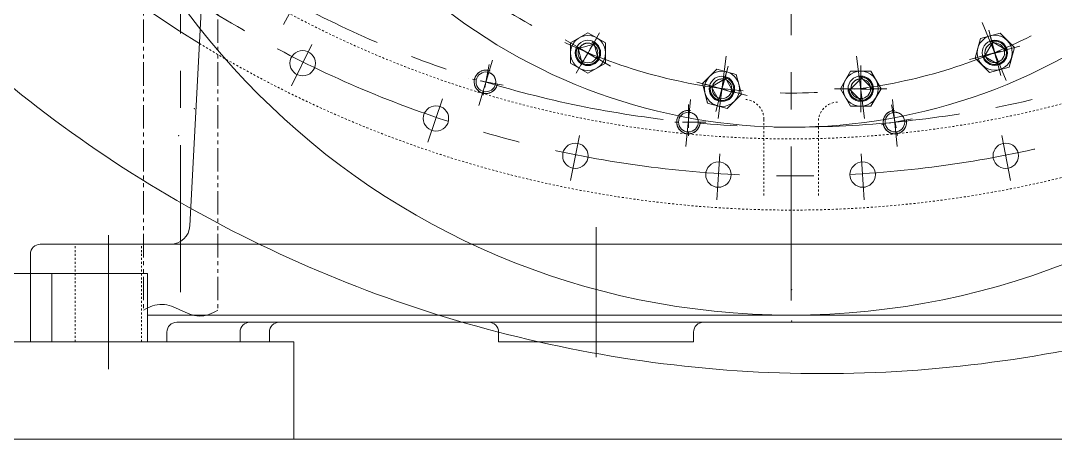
# Model space of a CAD drawing. Header units: inches. Extents: x 0 to 26418, y 0 to 20128.
# Drawn here: x 3608 to 4138, y 15025 to 15240 of the extents above; entities that cross this region are included whole.
import ezdxf

# ---------------------------------------------------------------- set-up
doc = ezdxf.new("R2010")
doc.units = ezdxf.units.IN
doc.header["$MEASUREMENT"] = 0
for name, pattern in [('ACAD_ISO02W100', [15, 12, -3]), ('CENTER', [50.8, 31.75, -6.35, 6.35, -6.35]), ('双点画线', [22, 12, -2, 2, -2, 2, -2]), ('点画线', [18, 12, -2, 2, -2]), ('虚线', [2, 1, -1])]:
    doc.linetypes.add(name, pattern=pattern)
for name, color, linetype, lineweight in [('CAXA1', 5, 'CENTER', 5), ('中心线层', 5, 'CENTER', 5), ('细实线层', 7, 'Continuous', 5), ('虚线层', 6, 'ACAD_ISO02W100', 5)]:
    doc.layers.add(name, color=color, linetype=linetype, lineweight=lineweight)

msp = doc.modelspace()

# ---------------------------------------------------------------- linework, layer by layer
at = {"color": 7, "lineweight": 5}
for p, q in [((3713.12, 15490.4), (3694.48, 15134.69)), ((3898.56, 15233.67), (3889.56, 15228.47)), ((3889.56, 15228.47), (3894.06, 15231.07)), ((3894.06, 15231.07), (3898.56, 15233.67)), ((3894.06, 15231.07), (3894.06, 15231.07)), ((3898.56, 15233.67), (3898.56, 15233.67)), ((3898.56, 15233.67), (3903.06, 15231.07)), ((3907.56, 15228.47), (3898.56, 15233.67)), ((3903.06, 15231.07), (3903.06, 15231.07)), ((3903.06, 15231.07), (3907.56, 15228.47)), ((4099.78, 15230.72), (4097.09, 15220.68)), ((4098.44, 15225.7), (4099.78, 15230.72)), ((4109.82, 15233.41), (4099.78, 15230.72)), ((4099.78, 15230.72), (4104.8, 15232.06)), ((4099.78, 15230.72), (4099.78, 15230.72)), ((4104.8, 15232.06), (4109.82, 15233.41)), ((4104.8, 15232.06), (4104.8, 15232.06)), ((4105.88, 15229.24), (4105.58, 15229.16)), ((4105.82, 15228.25), (4105.58, 15229.16)), ((4105.58, 15229.16), (4112.93, 15224.92)), ((4105.58, 15229.16), (4108.69, 15217.57)), ((4106.19, 15229.29), (4105.88, 15229.24)), ((4106.51, 15229.34), (4106.19, 15229.29)), ((4106.82, 15229.36), (4106.51, 15229.34)), ((4107.13, 15229.37), (4106.82, 15229.36)), ((4107.45, 15229.36), (4107.13, 15229.37)), ((4107.76, 15229.34), (4107.45, 15229.36)), ((4108.07, 15229.29), (4107.76, 15229.34)), ((4108.38, 15229.24), (4108.07, 15229.29)), ((4108.69, 15229.16), (4108.38, 15229.24)), ((4108.99, 15229.08), (4108.69, 15229.16)), ((4109.82, 15233.41), (4109.82, 15233.41)), ((4109.82, 15233.41), (4113.5, 15229.73)), ((4117.17, 15226.06), (4109.82, 15233.41)), ((4113.5, 15229.73), (4113.5, 15229.73)), ((4113.5, 15229.73), (4117.17, 15226.06)), ((3889.56, 15223.27), (3889.56, 15228.47)), ((3889.56, 15228.47), (3889.56, 15228.47)), ((3889.56, 15228.47), (3889.56, 15218.08)), ((3892.59, 15223.9), (3892.57, 15223.59)), ((3892.63, 15224.21), (3892.59, 15223.9)), ((3892.69, 15224.52), (3892.63, 15224.21)), ((3892.76, 15224.83), (3892.69, 15224.52)), ((3892.85, 15225.13), (3892.76, 15224.83)), ((3892.96, 15225.42), (3892.85, 15225.13)), ((3893.08, 15225.72), (3892.96, 15225.42)), ((3893.21, 15226), (3893.08, 15225.72)), ((3893.36, 15226.27), (3893.21, 15226)), ((3895.56, 15218.08), (3893.36, 15226.27)), ((3893.36, 15226.27), (3894.18, 15225.8)), ((3903.59, 15220.01), (3893.36, 15226.27)), ((3894.18, 15225.8), (3901.08, 15227.65)), ((3894.18, 15225.8), (3901.08, 15227.65)), ((3894.32, 15226.03), (3894.18, 15225.8)), ((3894.47, 15226.24), (3894.32, 15226.03)), ((3894.63, 15226.45), (3894.47, 15226.24)), ((3894.8, 15226.66), (3894.63, 15226.45)), ((3894.98, 15226.85), (3894.8, 15226.66)), ((3895.18, 15227.03), (3894.98, 15226.85)), ((3895.38, 15227.2), (3895.18, 15227.03)), ((3895.59, 15227.36), (3895.38, 15227.2)), ((3901.56, 15228.47), (3895.56, 15218.08)), ((3895.81, 15227.51), (3895.59, 15227.36)), ((3896.03, 15227.65), (3895.81, 15227.51)), ((3896.26, 15227.78), (3896.03, 15227.65)), ((3896.5, 15227.89), (3896.26, 15227.78)), ((3896.75, 15227.99), (3896.5, 15227.89)), ((3897, 15228.08), (3896.75, 15227.99)), ((3897.25, 15228.16), (3897, 15228.08)), ((3897.51, 15228.22), (3897.25, 15228.16)), ((3897.77, 15228.27), (3897.51, 15228.22)), ((3898.03, 15228.3), (3897.77, 15228.27)), ((3898.29, 15228.32), (3898.03, 15228.3)), ((3898.56, 15228.33), (3898.29, 15228.32)), ((3898.82, 15228.32), (3898.56, 15228.33)), ((3899.09, 15228.3), (3898.82, 15228.32)), ((3899.35, 15228.27), (3899.09, 15228.3)), ((3899.61, 15228.22), (3899.35, 15228.27)), ((3899.87, 15228.16), (3899.61, 15228.22)), ((3900.12, 15228.08), (3899.87, 15228.16)), ((3900.37, 15227.99), (3900.12, 15228.08)), ((3900.61, 15227.89), (3900.37, 15227.99)), ((3900.85, 15227.78), (3900.61, 15227.89)), ((3901.08, 15227.65), (3900.85, 15227.78)), ((3901.08, 15227.65), (3901.56, 15228.47)), ((3901.56, 15228.47), (3903.75, 15220.27)), ((3901.83, 15228.31), (3901.56, 15228.47)), ((3902.08, 15228.13), (3901.83, 15228.31)), ((3902.33, 15227.94), (3902.08, 15228.13)), ((3902.57, 15227.73), (3902.33, 15227.94)), ((3902.8, 15227.52), (3902.57, 15227.73)), ((3903.02, 15227.29), (3902.8, 15227.52)), ((3903.22, 15227.05), (3903.02, 15227.29)), ((3903.41, 15226.8), (3903.22, 15227.05)), ((3903.59, 15226.54), (3903.41, 15226.8)), ((3903.75, 15226.27), (3903.59, 15226.54)), ((3903.9, 15226), (3903.75, 15226.27)), ((3904.04, 15225.72), (3903.9, 15226)), ((3904.16, 15225.42), (3904.04, 15225.72)), ((3904.26, 15225.13), (3904.16, 15225.42)), ((3904.35, 15224.83), (3904.26, 15225.13)), ((3904.43, 15224.52), (3904.35, 15224.83)), ((3904.48, 15224.21), (3904.43, 15224.52)), ((3904.52, 15223.9), (3904.48, 15224.21)), ((3904.55, 15223.59), (3904.52, 15223.9)), ((3907.56, 15228.47), (3907.56, 15228.47)), ((3907.56, 15228.47), (3907.56, 15223.27)), ((3907.56, 15218.08), (3907.56, 15228.47)), ((4097.09, 15220.68), (4098.44, 15225.7)), ((4098.44, 15225.7), (4098.44, 15225.7)), ((4113, 15224.62), (4101.34, 15221.82)), ((4102.11, 15223.9), (4102.09, 15223.63)), ((4102.14, 15224.16), (4102.11, 15223.9)), ((4102.19, 15224.42), (4102.14, 15224.16)), ((4102.25, 15224.68), (4102.19, 15224.42)), ((4102.25, 15222.06), (4105.82, 15228.25)), ((4102.25, 15222.06), (4105.82, 15228.25)), ((4102.33, 15224.93), (4102.25, 15224.68)), ((4102.42, 15225.18), (4102.33, 15224.93)), ((4102.52, 15225.42), (4102.42, 15225.18)), ((4102.63, 15225.66), (4102.52, 15225.42)), ((4102.76, 15225.9), (4102.63, 15225.66)), ((4102.89, 15226.12), (4102.76, 15225.9)), ((4103.04, 15226.34), (4102.89, 15226.12)), ((4103.21, 15226.55), (4103.04, 15226.34)), ((4103.38, 15226.75), (4103.21, 15226.55)), ((4103.56, 15226.94), (4103.38, 15226.75)), ((4103.75, 15227.12), (4103.56, 15226.94)), ((4103.95, 15227.3), (4103.75, 15227.12)), ((4104.16, 15227.46), (4103.95, 15227.3)), ((4104.38, 15227.61), (4104.16, 15227.46)), ((4104.61, 15227.74), (4104.38, 15227.61)), ((4104.84, 15227.87), (4104.61, 15227.74)), ((4105.08, 15227.98), (4104.84, 15227.87)), ((4105.32, 15228.09), (4105.08, 15227.98)), ((4105.57, 15228.17), (4105.32, 15228.09)), ((4105.82, 15228.25), (4105.57, 15228.17)), ((4109.28, 15228.97), (4108.99, 15229.08)), ((4109.57, 15228.85), (4109.28, 15228.97)), ((4109.86, 15228.71), (4109.57, 15228.85)), ((4110.13, 15228.56), (4109.86, 15228.71)), ((4110.4, 15228.4), (4110.13, 15228.56)), ((4110.66, 15228.22), (4110.4, 15228.4)), ((4110.91, 15228.03), (4110.66, 15228.22)), ((4111.15, 15227.83), (4110.91, 15228.03)), ((4111.37, 15227.61), (4111.15, 15227.83)), ((4111.59, 15227.38), (4111.37, 15227.61)), ((4111.8, 15227.14), (4111.59, 15227.38)), ((4111.99, 15226.9), (4111.8, 15227.14)), ((4112.16, 15226.64), (4111.99, 15226.9)), ((4112.33, 15226.37), (4112.16, 15226.64)), ((4112.48, 15226.09), (4112.33, 15226.37)), ((4112.61, 15225.81), (4112.48, 15226.09)), ((4112.73, 15225.52), (4112.61, 15225.81)), ((4112.84, 15225.22), (4112.73, 15225.52)), ((4112.93, 15224.92), (4112.84, 15225.22)), ((4113.06, 15224.31), (4113, 15224.62)), ((4113.1, 15224), (4113.06, 15224.31)), ((4113.12, 15223.68), (4113.1, 15224)), ((4114.48, 15216.02), (4117.17, 15226.06)), ((4117.17, 15226.06), (4115.83, 15221.04)), ((4117.17, 15226.06), (4117.17, 15226.06)), ((3889.56, 15218.08), (3889.56, 15223.27)), ((3889.56, 15223.27), (3889.56, 15223.27)), ((3892.57, 15223.59), (3892.56, 15223.27)), ((3892.56, 15223.27), (3892.57, 15222.96)), ((3892.57, 15222.96), (3892.59, 15222.65)), ((3892.59, 15222.65), (3892.63, 15222.34)), ((3892.63, 15222.34), (3892.69, 15222.03)), ((3892.69, 15222.03), (3892.76, 15221.72)), ((3892.76, 15221.72), (3892.85, 15221.42)), ((3892.85, 15221.42), (3892.96, 15221.12)), ((3892.96, 15221.12), (3893.08, 15220.83)), ((3893.08, 15220.83), (3893.21, 15220.55)), ((3893.21, 15220.55), (3893.36, 15220.27)), ((3893.36, 15220.27), (3893.53, 15220.01)), ((3893.53, 15220.01), (3893.7, 15219.75)), ((3893.7, 15219.75), (3893.89, 15219.5)), ((3893.89, 15219.5), (3894.1, 15219.26)), ((3894.1, 15219.26), (3894.31, 15219.03)), ((3894.31, 15219.03), (3894.54, 15218.82)), ((3894.54, 15218.82), (3894.78, 15218.61)), ((3894.78, 15218.61), (3895.03, 15218.42)), ((3902.08, 15218.42), (3902.33, 15218.61)), ((3902.33, 15218.61), (3902.57, 15218.82)), ((3902.57, 15218.82), (3902.8, 15219.03)), ((3902.8, 15219.03), (3903.02, 15219.26)), ((3903.02, 15219.26), (3903.22, 15219.5)), ((3903.22, 15219.5), (3903.41, 15219.75)), ((3903.41, 15219.75), (3903.59, 15220.01)), ((3903.75, 15220.27), (3903.9, 15220.55)), ((3903.9, 15220.55), (3904.04, 15220.83)), ((3904.04, 15220.83), (3904.16, 15221.12)), ((3904.16, 15221.12), (3904.26, 15221.42)), ((3904.26, 15221.42), (3904.35, 15221.72)), ((3904.35, 15221.72), (3904.43, 15222.03)), ((3904.43, 15222.03), (3904.48, 15222.34)), ((3904.48, 15222.34), (3904.52, 15222.65)), ((3904.52, 15222.65), (3904.55, 15222.96)), ((3904.56, 15223.27), (3904.55, 15223.59)), ((3904.55, 15222.96), (3904.56, 15223.27)), ((3907.56, 15223.27), (3907.56, 15223.27)), ((3907.56, 15223.27), (3907.56, 15218.08)), ((4100.77, 15217), (4097.09, 15220.68)), ((4097.09, 15220.68), (4097.09, 15220.68)), ((4097.09, 15220.68), (4104.44, 15213.33)), ((4101.34, 15221.82), (4102.25, 15222.06)), ((4101.34, 15221.82), (4101.43, 15221.51)), ((4108.69, 15217.57), (4101.34, 15221.82)), ((4101.43, 15221.51), (4101.53, 15221.22)), ((4101.53, 15221.22), (4101.65, 15220.93)), ((4101.65, 15220.93), (4101.79, 15220.64)), ((4101.79, 15220.64), (4101.94, 15220.37)), ((4101.94, 15220.37), (4102.1, 15220.1)), ((4102.09, 15223.63), (4102.08, 15223.37)), ((4102.08, 15223.37), (4102.09, 15223.1)), ((4102.09, 15223.1), (4102.11, 15222.84)), ((4102.1, 15220.1), (4102.28, 15219.84)), ((4102.11, 15222.84), (4102.14, 15222.58)), ((4102.14, 15222.58), (4102.19, 15222.32)), ((4102.19, 15222.32), (4102.25, 15222.06)), ((4102.28, 15219.84), (4102.47, 15219.59)), ((4102.47, 15219.59), (4102.67, 15219.35)), ((4102.67, 15219.35), (4102.89, 15219.13)), ((4102.89, 15219.13), (4103.12, 15218.91)), ((4103.12, 15218.91), (4103.36, 15218.71)), ((4103.36, 15218.71), (4103.61, 15218.51)), ((4103.61, 15218.51), (4103.86, 15218.34)), ((4110.4, 15218.34), (4110.66, 15218.51)), ((4110.66, 15218.51), (4110.91, 15218.71)), ((4110.91, 15218.71), (4111.15, 15218.91)), ((4111.15, 15218.91), (4111.37, 15219.13)), ((4111.37, 15219.13), (4111.59, 15219.35)), ((4111.59, 15219.35), (4111.8, 15219.59)), ((4111.8, 15219.59), (4111.99, 15219.84)), ((4111.99, 15219.84), (4112.16, 15220.1)), ((4112.16, 15220.1), (4112.33, 15220.37)), ((4112.33, 15220.37), (4112.48, 15220.64)), ((4112.48, 15220.64), (4112.61, 15220.93)), ((4112.61, 15220.93), (4112.73, 15221.22)), ((4112.73, 15221.22), (4112.84, 15221.51)), ((4112.84, 15221.51), (4112.93, 15221.82)), ((4112.93, 15221.82), (4113, 15222.12)), ((4113, 15222.12), (4113.06, 15222.43)), ((4113.06, 15222.43), (4113.1, 15222.74)), ((4113.1, 15222.74), (4113.12, 15223.05)), ((4113.13, 15223.37), (4113.12, 15223.68)), ((4113.12, 15223.05), (4113.13, 15223.37)), ((4115.83, 15221.04), (4114.48, 15216.02)), ((4115.83, 15221.04), (4115.83, 15221.04)), ((3842.65, 15213.28), (3842.4, 15213.08)), ((3842.9, 15213.46), (3842.65, 15213.28)), ((3843.17, 15213.63), (3842.9, 15213.46)), ((3843.44, 15213.78), (3843.17, 15213.63)), ((3843.73, 15213.92), (3843.44, 15213.78)), ((3844.01, 15214.04), (3843.73, 15213.92)), ((3844.31, 15214.15), (3844.01, 15214.04)), ((3844.61, 15214.25), (3844.31, 15214.15)), ((3844.91, 15214.32), (3844.61, 15214.25)), ((3845.22, 15214.38), (3844.91, 15214.32)), ((3845.53, 15214.43), (3845.22, 15214.38)), ((3845.85, 15214.46), (3845.53, 15214.43)), ((3846.16, 15214.47), (3845.85, 15214.46)), ((3846.47, 15214.47), (3846.16, 15214.47)), ((3846.79, 15214.45), (3846.47, 15214.47)), ((3847.1, 15214.41), (3846.79, 15214.45)), ((3847.41, 15214.36), (3847.1, 15214.41)), ((3847.22, 15213.43), (3847.41, 15214.36)), ((3847.48, 15213.37), (3847.22, 15213.43)), ((3847.22, 15213.43), (3847.22, 15213.43)), ((3847.41, 15214.36), (3847.41, 15214.36)), ((3847.74, 15213.3), (3847.48, 15213.37)), ((3847.99, 15213.21), (3847.74, 15213.3)), ((3848.23, 15213.11), (3847.99, 15213.21)), ((3894.06, 15215.48), (3889.56, 15218.08)), ((3889.56, 15218.08), (3889.56, 15218.08)), ((3889.56, 15218.08), (3898.56, 15212.88)), ((3898.56, 15212.88), (3894.06, 15215.48)), ((3895.03, 15218.42), (3895.29, 15218.24)), ((3895.29, 15218.24), (3895.56, 15218.08)), ((3895.56, 15218.08), (3895.83, 15217.93)), ((3895.83, 15217.93), (3896.12, 15217.79)), ((3896.12, 15217.79), (3896.41, 15217.67)), ((3896.41, 15217.67), (3896.7, 15217.57)), ((3896.7, 15217.57), (3897, 15217.48)), ((3897, 15217.48), (3897.31, 15217.41)), ((3897.31, 15217.41), (3897.62, 15217.35)), ((3897.62, 15217.35), (3897.93, 15217.31)), ((3897.93, 15217.31), (3898.24, 15217.28)), ((3898.24, 15217.28), (3898.56, 15217.27)), ((3898.56, 15212.88), (3907.56, 15218.08)), ((3898.56, 15217.27), (3898.87, 15217.28)), ((3903.06, 15215.48), (3898.56, 15212.88)), ((3898.87, 15217.28), (3899.18, 15217.31)), ((3899.18, 15217.31), (3899.5, 15217.35)), ((3899.5, 15217.35), (3899.8, 15217.41)), ((3899.8, 15217.41), (3900.11, 15217.48)), ((3900.11, 15217.48), (3900.41, 15217.57)), ((3900.41, 15217.57), (3900.71, 15217.67)), ((3900.71, 15217.67), (3901, 15217.79)), ((3901, 15217.79), (3901.28, 15217.93)), ((3901.28, 15217.93), (3901.56, 15218.08)), ((3901.56, 15218.08), (3901.83, 15218.24)), ((3901.83, 15218.24), (3902.08, 15218.42)), ((3907.56, 15218.08), (3903.06, 15215.48)), ((3903.06, 15215.48), (3903.06, 15215.48)), ((3907.56, 15218.08), (3907.56, 15218.08)), ((3964.59, 15214.93), (3957.24, 15207.58)), ((3960.92, 15211.26), (3964.59, 15214.93)), ((3964.59, 15214.93), (3964.59, 15214.93)), ((3964.59, 15214.93), (3969.61, 15213.59)), ((3974.63, 15212.24), (3964.59, 15214.93)), ((3969.61, 15213.59), (3969.61, 15213.59)), ((3969.61, 15213.59), (3974.63, 15212.24)), ((4033.23, 15213.93), (4028.03, 15204.93)), ((4030.63, 15209.43), (4033.23, 15213.93)), ((4033.23, 15213.93), (4033.23, 15213.93)), ((4033.23, 15213.93), (4038.42, 15213.93)), ((4043.62, 15213.93), (4033.23, 15213.93)), ((4038.42, 15213.93), (4038.42, 15213.93)), ((4038.42, 15213.93), (4043.62, 15213.93)), ((4043.62, 15213.93), (4043.62, 15213.93)), ((4043.62, 15213.93), (4046.22, 15209.43)), ((4048.82, 15204.93), (4043.62, 15213.93)), ((4104.44, 15213.33), (4100.77, 15217)), ((4100.77, 15217), (4100.77, 15217)), ((4103.86, 15218.34), (4104.13, 15218.17)), ((4104.13, 15218.17), (4104.41, 15218.02)), ((4104.41, 15218.02), (4104.69, 15217.89)), ((4104.44, 15213.33), (4114.48, 15216.02)), ((4109.46, 15214.68), (4104.44, 15213.33)), ((4104.44, 15213.33), (4104.44, 15213.33)), ((4104.69, 15217.89), (4104.98, 15217.77)), ((4104.98, 15217.77), (4105.28, 15217.66)), ((4105.28, 15217.66), (4105.58, 15217.57)), ((4105.58, 15217.57), (4105.88, 15217.5)), ((4105.88, 15217.5), (4106.19, 15217.44)), ((4106.19, 15217.44), (4106.51, 15217.4)), ((4106.51, 15217.4), (4106.82, 15217.38)), ((4106.82, 15217.38), (4107.13, 15217.37)), ((4107.13, 15217.37), (4107.45, 15217.38)), ((4107.45, 15217.38), (4107.76, 15217.4)), ((4107.76, 15217.4), (4108.07, 15217.44)), ((4108.07, 15217.44), (4108.38, 15217.5)), ((4108.38, 15217.5), (4108.69, 15217.57)), ((4108.69, 15217.57), (4108.99, 15217.66)), ((4108.99, 15217.66), (4109.28, 15217.77)), ((4109.28, 15217.77), (4109.57, 15217.89)), ((4114.48, 15216.02), (4109.46, 15214.68)), ((4109.57, 15217.89), (4109.86, 15218.02)), ((4109.86, 15218.02), (4110.13, 15218.17)), ((4110.13, 15218.17), (4110.4, 15218.34)), ((4114.48, 15216.02), (4114.48, 15216.02)), ((3840.26, 15209.02), (3840.24, 15208.71)), ((3840.24, 15208.71), (3840.24, 15208.39)), ((3840.24, 15208.39), (3840.25, 15208.08)), ((3840.25, 15208.08), (3840.28, 15207.77)), ((3840.3, 15209.33), (3840.26, 15209.02)), ((3840.35, 15209.64), (3840.3, 15209.33)), ((3840.42, 15209.95), (3840.35, 15209.64)), ((3840.35, 15209.64), (3840.35, 15209.64)), ((3840.51, 15210.25), (3840.42, 15209.95)), ((3840.61, 15210.55), (3840.51, 15210.25)), ((3840.73, 15210.84), (3840.61, 15210.55)), ((3840.86, 15211.12), (3840.73, 15210.84)), ((3841, 15211.4), (3840.86, 15211.12)), ((3841.16, 15211.67), (3841, 15211.4)), ((3841.34, 15211.93), (3841.16, 15211.67)), ((3841.53, 15212.19), (3841.34, 15211.93)), ((3841.73, 15212.43), (3841.53, 15212.19)), ((3841.94, 15212.66), (3841.73, 15212.43)), ((3842.17, 15212.88), (3841.94, 15212.66)), ((3842.4, 15213.08), (3842.17, 15212.88)), ((3848.47, 15213), (3848.23, 15213.11)), ((3848.71, 15212.88), (3848.47, 15213)), ((3848.93, 15212.74), (3848.71, 15212.88)), ((3849.15, 15212.6), (3848.93, 15212.74)), ((3849.37, 15212.44), (3849.15, 15212.6)), ((3849.57, 15212.27), (3849.37, 15212.44)), ((3849.76, 15212.09), (3849.57, 15212.27)), ((3849.95, 15211.9), (3849.76, 15212.09)), ((3850.12, 15211.7), (3849.95, 15211.9)), ((3850.29, 15211.49), (3850.12, 15211.7)), ((3850.44, 15211.28), (3850.29, 15211.49)), ((3850.58, 15211.05), (3850.44, 15211.28)), ((3850.71, 15210.82), (3850.58, 15211.05)), ((3850.83, 15210.59), (3850.71, 15210.82)), ((3850.93, 15210.34), (3850.83, 15210.59)), ((3851.02, 15210.1), (3850.93, 15210.34)), ((3851.1, 15209.84), (3851.02, 15210.1)), ((3851.17, 15209.59), (3851.1, 15209.84)), ((3851.22, 15209.33), (3851.17, 15209.59)), ((3851.26, 15209.06), (3851.22, 15209.33)), ((3851.24, 15207.75), (3851.27, 15208.01)), ((3851.28, 15208.8), (3851.26, 15209.06)), ((3851.27, 15208.01), (3851.29, 15208.27)), ((3851.29, 15208.54), (3851.28, 15208.8)), ((3851.29, 15208.27), (3851.29, 15208.54)), ((3898.56, 15212.88), (3898.56, 15212.88)), ((3957.24, 15207.58), (3960.92, 15211.26)), ((3960.92, 15211.26), (3960.92, 15211.26)), ((3962.4, 15206.2), (3968.59, 15209.77)), ((3962.4, 15206.2), (3968.59, 15209.77)), ((3963.36, 15208.07), (3963.19, 15207.86)), ((3963.53, 15208.27), (3963.36, 15208.07)), ((3963.71, 15208.47), (3963.53, 15208.27)), ((3963.9, 15208.65), (3963.71, 15208.47)), ((3964.1, 15208.82), (3963.9, 15208.65)), ((3964.31, 15208.98), (3964.1, 15208.82)), ((3964.53, 15209.13), (3964.31, 15208.98)), ((3964.76, 15209.27), (3964.53, 15209.13)), ((3964.99, 15209.4), (3964.76, 15209.27)), ((3965.23, 15209.51), (3964.99, 15209.4)), ((3965.47, 15209.61), (3965.23, 15209.51)), ((3965.72, 15209.7), (3965.47, 15209.61)), ((3965.97, 15209.77), (3965.72, 15209.7)), ((3968.84, 15210.69), (3965.73, 15199.1)), ((3966.23, 15209.84), (3965.97, 15209.77)), ((3966.49, 15209.88), (3966.23, 15209.84)), ((3966.75, 15209.92), (3966.49, 15209.88)), ((3967.02, 15209.94), (3966.75, 15209.92)), ((3967.28, 15209.95), (3967.02, 15209.94)), ((3967.55, 15209.94), (3967.28, 15209.95)), ((3967.81, 15209.92), (3967.55, 15209.94)), ((3968.07, 15209.88), (3967.81, 15209.92)), ((3968.33, 15209.84), (3968.07, 15209.88)), ((3968.59, 15209.77), (3968.33, 15209.84)), ((3968.59, 15209.77), (3968.84, 15210.69)), ((3968.84, 15210.69), (3973.08, 15203.34)), ((3969.14, 15210.6), (3968.84, 15210.69)), ((3969.43, 15210.49), (3969.14, 15210.6)), ((3969.72, 15210.37), (3969.43, 15210.49)), ((3970.01, 15210.24), (3969.72, 15210.37)), ((3970.28, 15210.09), (3970.01, 15210.24)), ((3970.55, 15209.93), (3970.28, 15210.09)), ((3970.81, 15209.75), (3970.55, 15209.93)), ((3971.06, 15209.56), (3970.81, 15209.75)), ((3971.3, 15209.35), (3971.06, 15209.56)), ((3971.53, 15209.14), (3971.3, 15209.35)), ((3971.74, 15208.91), (3971.53, 15209.14)), ((3971.95, 15208.67), (3971.74, 15208.91)), ((3972.14, 15208.42), (3971.95, 15208.67)), ((3972.31, 15208.16), (3972.14, 15208.42)), ((3972.48, 15207.89), (3972.31, 15208.16)), ((3974.63, 15212.24), (3974.63, 15212.24)), ((3974.63, 15212.24), (3975.98, 15207.22)), ((3977.32, 15202.2), (3974.63, 15212.24)), ((4028.03, 15204.93), (4030.63, 15209.43)), ((4030.63, 15209.43), (4030.63, 15209.43)), ((4033.37, 15204.93), (4038.42, 15209.98)), ((4033.37, 15204.93), (4038.42, 15209.98)), ((4034.5, 15208.1), (4034.34, 15207.9)), ((4034.67, 15208.31), (4034.5, 15208.1)), ((4034.85, 15208.5), (4034.67, 15208.31)), ((4035.04, 15208.68), (4034.85, 15208.5)), ((4035.24, 15208.85), (4035.04, 15208.68)), ((4035.45, 15209.01), (4035.24, 15208.85)), ((4035.67, 15209.16), (4035.45, 15209.01)), ((4035.9, 15209.3), (4035.67, 15209.16)), ((4036.13, 15209.43), (4035.9, 15209.3)), ((4036.37, 15209.54), (4036.13, 15209.43)), ((4036.61, 15209.64), (4036.37, 15209.54)), ((4036.86, 15209.73), (4036.61, 15209.64)), ((4037.12, 15209.81), (4036.86, 15209.73)), ((4037.37, 15209.87), (4037.12, 15209.81)), ((4037.63, 15209.92), (4037.37, 15209.87)), ((4037.9, 15209.95), (4037.63, 15209.92)), ((4038.16, 15209.97), (4037.9, 15209.95)), ((4038.42, 15209.98), (4038.16, 15209.97)), ((4038.42, 15209.98), (4038.42, 15210.93)), ((4038.42, 15210.93), (4044.42, 15204.93)), ((4038.74, 15210.92), (4038.42, 15210.93)), ((4038.42, 15210.93), (4038.42, 15198.93)), ((4039.05, 15210.89), (4038.74, 15210.92)), ((4039.36, 15210.85), (4039.05, 15210.89)), ((4039.67, 15210.79), (4039.36, 15210.85)), ((4039.98, 15210.72), (4039.67, 15210.79)), ((4040.28, 15210.63), (4039.98, 15210.72)), ((4040.57, 15210.53), (4040.28, 15210.63)), ((4040.86, 15210.41), (4040.57, 15210.53)), ((4041.15, 15210.27), (4040.86, 15210.41)), ((4041.42, 15210.12), (4041.15, 15210.27)), ((4041.69, 15209.96), (4041.42, 15210.12)), ((4041.95, 15209.78), (4041.69, 15209.96)), ((4042.2, 15209.59), (4041.95, 15209.78)), ((4042.44, 15209.38), (4042.2, 15209.59)), ((4042.67, 15209.17), (4042.44, 15209.38)), ((4042.88, 15208.94), (4042.67, 15209.17)), ((4043.09, 15208.7), (4042.88, 15208.94)), ((4043.28, 15208.45), (4043.09, 15208.7)), ((4043.46, 15208.19), (4043.28, 15208.45)), ((4043.62, 15207.93), (4043.46, 15208.19)), ((4043.77, 15207.65), (4043.62, 15207.93)), ((4046.22, 15209.43), (4046.22, 15209.43)), ((4046.22, 15209.43), (4048.82, 15204.93)), ((3840.28, 15207.77), (3840.32, 15207.45)), ((3840.32, 15207.45), (3840.39, 15207.15)), ((3840.39, 15207.15), (3840.46, 15206.84)), ((3840.46, 15206.84), (3840.56, 15206.54)), ((3840.56, 15206.54), (3840.67, 15206.25)), ((3840.67, 15206.25), (3840.79, 15205.96)), ((3840.79, 15205.96), (3840.93, 15205.68)), ((3840.93, 15205.68), (3841.08, 15205.4)), ((3841.08, 15205.4), (3841.25, 15205.14)), ((3841.25, 15205.14), (3841.43, 15204.88)), ((3841.43, 15204.88), (3841.62, 15204.63)), ((3841.62, 15204.63), (3841.83, 15204.4)), ((3841.83, 15204.4), (3842.05, 15204.17)), ((3842.05, 15204.17), (3842.28, 15203.96)), ((3842.28, 15203.96), (3842.52, 15203.76)), ((3842.52, 15203.76), (3842.78, 15203.57)), ((3842.78, 15203.57), (3843.04, 15203.4)), ((3843.04, 15203.4), (3843.31, 15203.24)), ((3843.31, 15203.24), (3843.58, 15203.09)), ((3843.58, 15203.09), (3843.87, 15202.96)), ((3843.87, 15202.96), (3844.16, 15202.84)), ((3844.16, 15202.84), (3844.46, 15202.74)), ((3844.46, 15202.74), (3844.76, 15202.66)), ((3844.76, 15202.66), (3845.07, 15202.59)), ((3847.25, 15202.56), (3847.56, 15202.62)), ((3847.56, 15202.62), (3847.87, 15202.7)), ((3847.87, 15202.7), (3848.17, 15202.79)), ((3848.17, 15202.79), (3848.46, 15202.9)), ((3848.46, 15202.9), (3848.75, 15203.02)), ((3848.75, 15203.02), (3849.03, 15203.16)), ((3849.03, 15203.16), (3849.31, 15203.31)), ((3849.31, 15203.31), (3849.57, 15203.48)), ((3849.57, 15203.48), (3849.83, 15203.66)), ((3849.83, 15203.66), (3850.07, 15203.86)), ((3850.07, 15203.86), (3850.31, 15204.07)), ((3850.31, 15204.07), (3850.54, 15204.28)), ((3850.54, 15204.28), (3850.75, 15204.51)), ((3850.75, 15204.51), (3850.95, 15204.76)), ((3850.95, 15204.76), (3851.14, 15205.01)), ((3851.14, 15205.01), (3851.31, 15205.27)), ((3851.19, 15207.49), (3851.24, 15207.75)), ((3852.12, 15207.3), (3851.19, 15207.49)), ((3851.19, 15207.49), (3851.19, 15207.49)), ((3851.31, 15205.27), (3851.47, 15205.54)), ((3851.47, 15205.54), (3851.62, 15205.82)), ((3851.62, 15205.82), (3851.75, 15206.1)), ((3851.75, 15206.1), (3851.87, 15206.39)), ((3851.87, 15206.39), (3851.97, 15206.69)), ((3851.97, 15206.69), (3852.05, 15206.99)), ((3852.05, 15206.99), (3852.12, 15207.3)), ((3852.12, 15207.3), (3852.12, 15207.3)), ((3958.59, 15202.56), (3957.24, 15207.58)), ((3957.24, 15207.58), (3957.24, 15207.58)), ((3957.24, 15207.58), (3959.93, 15197.54)), ((3961.29, 15205.21), (3961.28, 15204.89)), ((3961.28, 15204.89), (3961.29, 15204.58)), ((3961.32, 15205.52), (3961.29, 15205.21)), ((3961.29, 15204.58), (3961.32, 15204.27)), ((3961.36, 15205.83), (3961.32, 15205.52)), ((3961.32, 15204.27), (3961.36, 15203.95)), ((3961.41, 15206.14), (3961.36, 15205.83)), ((3961.36, 15203.95), (3961.41, 15203.65)), ((3961.49, 15206.45), (3961.41, 15206.14)), ((3961.41, 15203.65), (3961.49, 15203.34)), ((3965.73, 15199.1), (3961.49, 15206.45)), ((3961.49, 15206.45), (3962.4, 15206.2)), ((3972.99, 15203.04), (3961.49, 15206.45)), ((3961.49, 15203.34), (3961.58, 15203.04)), ((3961.58, 15203.04), (3961.68, 15202.74)), ((3961.68, 15202.74), (3961.8, 15202.45)), ((3962.48, 15206.45), (3962.4, 15206.2)), ((3962.57, 15206.7), (3962.48, 15206.45)), ((3962.67, 15206.95), (3962.57, 15206.7)), ((3962.78, 15207.19), (3962.67, 15206.95)), ((3962.91, 15207.42), (3962.78, 15207.19)), ((3963.04, 15207.64), (3962.91, 15207.42)), ((3963.19, 15207.86), (3963.04, 15207.64)), ((3972.63, 15207.62), (3972.48, 15207.89)), ((3972.76, 15207.33), (3972.63, 15207.62)), ((3972.88, 15207.04), (3972.76, 15207.33)), ((3972.76, 15202.45), (3972.88, 15202.74)), ((3972.99, 15206.75), (3972.88, 15207.04)), ((3972.88, 15202.74), (3972.99, 15203.04)), ((3973.08, 15206.45), (3972.99, 15206.75)), ((3973.15, 15206.14), (3973.08, 15206.45)), ((3973.08, 15203.34), (3973.15, 15203.65)), ((3973.21, 15205.83), (3973.15, 15206.14)), ((3973.15, 15203.65), (3973.21, 15203.95)), ((3973.25, 15205.52), (3973.21, 15205.83)), ((3973.21, 15203.95), (3973.25, 15204.27)), ((3973.27, 15205.21), (3973.25, 15205.52)), ((3973.25, 15204.27), (3973.27, 15204.58)), ((3973.28, 15204.89), (3973.27, 15205.21)), ((3973.27, 15204.58), (3973.28, 15204.89)), ((3975.98, 15207.22), (3975.98, 15207.22)), ((3975.98, 15207.22), (3977.32, 15202.2)), ((4030.63, 15200.43), (4028.03, 15204.93)), ((4028.03, 15204.93), (4028.03, 15204.93)), ((4028.03, 15204.93), (4033.23, 15195.93)), ((4032.42, 15204.93), (4032.43, 15204.61)), ((4038.42, 15198.93), (4032.42, 15204.93)), ((4032.42, 15204.93), (4033.37, 15204.93)), ((4044.42, 15204.61), (4032.42, 15204.93)), ((4032.43, 15204.61), (4032.46, 15204.3)), ((4032.46, 15204.3), (4032.5, 15203.99)), ((4032.5, 15203.99), (4032.55, 15203.68)), ((4032.55, 15203.68), (4032.63, 15203.37)), ((4032.63, 15203.37), (4032.72, 15203.07)), ((4032.72, 15203.07), (4032.82, 15202.77)), ((4032.82, 15202.77), (4032.94, 15202.48)), ((4033.38, 15205.19), (4033.37, 15204.93)), ((4033.4, 15205.45), (4033.38, 15205.19)), ((4033.43, 15205.72), (4033.4, 15205.45)), ((4033.48, 15205.98), (4033.43, 15205.72)), ((4033.54, 15206.23), (4033.48, 15205.98)), ((4033.62, 15206.49), (4033.54, 15206.23)), ((4033.71, 15206.74), (4033.62, 15206.49)), ((4033.81, 15206.98), (4033.71, 15206.74)), ((4033.92, 15207.22), (4033.81, 15206.98)), ((4034.05, 15207.45), (4033.92, 15207.22)), ((4034.19, 15207.68), (4034.05, 15207.45)), ((4034.34, 15207.9), (4034.19, 15207.68)), ((4043.62, 15195.93), (4048.82, 15204.93)), ((4043.9, 15207.37), (4043.77, 15207.65)), ((4044.03, 15207.08), (4043.9, 15207.37)), ((4043.9, 15202.48), (4044.03, 15202.77)), ((4044.13, 15206.78), (4044.03, 15207.08)), ((4044.03, 15202.77), (4044.13, 15203.07)), ((4044.22, 15206.48), (4044.13, 15206.78)), ((4044.13, 15203.07), (4044.22, 15203.37)), ((4044.29, 15206.17), (4044.22, 15206.48)), ((4044.22, 15203.37), (4044.29, 15203.68)), ((4044.35, 15205.86), (4044.29, 15206.17)), ((4044.29, 15203.68), (4044.35, 15203.99)), ((4044.39, 15205.55), (4044.35, 15205.86)), ((4044.35, 15203.99), (4044.39, 15204.3)), ((4044.42, 15205.24), (4044.39, 15205.55)), ((4044.39, 15204.3), (4044.42, 15204.61)), ((4044.42, 15204.93), (4044.42, 15205.24)), ((4048.82, 15204.93), (4046.22, 15200.43)), ((4048.82, 15204.93), (4048.82, 15204.93)), ((3845.07, 15202.59), (3845.38, 15202.53)), ((3845.38, 15202.53), (3845.69, 15202.5)), ((3845.69, 15202.5), (3846, 15202.48)), ((3846, 15202.48), (3846.32, 15202.47)), ((3846.32, 15202.47), (3846.63, 15202.48)), ((3846.63, 15202.48), (3846.94, 15202.51)), ((3846.94, 15202.51), (3847.25, 15202.56)), ((3959.93, 15197.54), (3958.59, 15202.56)), ((3958.59, 15202.56), (3958.59, 15202.56)), ((3964.95, 15196.2), (3959.93, 15197.54)), ((3959.93, 15197.54), (3959.93, 15197.54)), ((3959.93, 15197.54), (3969.97, 15194.85)), ((3961.8, 15202.45), (3961.94, 15202.17)), ((3961.94, 15202.17), (3962.09, 15201.89)), ((3962.09, 15201.89), (3962.25, 15201.63)), ((3962.25, 15201.63), (3962.43, 15201.37)), ((3962.43, 15201.37), (3962.62, 15201.12)), ((3962.62, 15201.12), (3962.82, 15200.88)), ((3962.82, 15200.88), (3963.04, 15200.65)), ((3963.04, 15200.65), (3963.27, 15200.43)), ((3963.27, 15200.43), (3963.51, 15200.23)), ((3963.51, 15200.23), (3963.76, 15200.04)), ((3963.76, 15200.04), (3964.01, 15199.86)), ((3964.01, 15199.86), (3964.28, 15199.7)), ((3964.28, 15199.7), (3964.56, 15199.55)), ((3964.56, 15199.55), (3964.84, 15199.41)), ((3964.84, 15199.41), (3965.13, 15199.29)), ((3965.13, 15199.29), (3965.43, 15199.19)), ((3965.43, 15199.19), (3965.73, 15199.1)), ((3965.73, 15199.1), (3966.04, 15199.02)), ((3966.04, 15199.02), (3966.34, 15198.97)), ((3966.34, 15198.97), (3966.66, 15198.93)), ((3966.66, 15198.93), (3966.97, 15198.9)), ((3966.97, 15198.9), (3967.28, 15198.89)), ((3967.28, 15198.89), (3967.6, 15198.9)), ((3967.6, 15198.9), (3967.91, 15198.93)), ((3967.91, 15198.93), (3968.22, 15198.97)), ((3968.22, 15198.97), (3968.53, 15199.02)), ((3968.53, 15199.02), (3968.84, 15199.1)), ((3968.84, 15199.1), (3969.14, 15199.19)), ((3969.14, 15199.19), (3969.43, 15199.29)), ((3969.43, 15199.29), (3969.72, 15199.41)), ((3969.72, 15199.41), (3970.01, 15199.55)), ((3969.97, 15194.85), (3977.32, 15202.2)), ((3973.65, 15198.53), (3969.97, 15194.85)), ((3970.01, 15199.55), (3970.28, 15199.7)), ((3970.28, 15199.7), (3970.55, 15199.86)), ((3970.55, 15199.86), (3970.81, 15200.04)), ((3970.81, 15200.04), (3971.06, 15200.23)), ((3971.06, 15200.23), (3971.3, 15200.43)), ((3971.3, 15200.43), (3971.53, 15200.65)), ((3971.53, 15200.65), (3971.74, 15200.88)), ((3971.74, 15200.88), (3971.95, 15201.12)), ((3971.95, 15201.12), (3972.14, 15201.37)), ((3972.14, 15201.37), (3972.31, 15201.63)), ((3972.31, 15201.63), (3972.48, 15201.89)), ((3972.48, 15201.89), (3972.63, 15202.17)), ((3972.63, 15202.17), (3972.76, 15202.45)), ((3977.32, 15202.2), (3973.65, 15198.53)), ((3973.65, 15198.53), (3973.65, 15198.53)), ((3977.32, 15202.2), (3977.32, 15202.2)), ((4033.23, 15195.93), (4030.63, 15200.43)), ((4030.63, 15200.43), (4030.63, 15200.43)), ((4032.94, 15202.48), (4033.08, 15202.2)), ((4033.08, 15202.2), (4033.23, 15201.93)), ((4033.23, 15201.93), (4033.39, 15201.66)), ((4033.39, 15201.66), (4033.57, 15201.4)), ((4033.57, 15201.4), (4033.76, 15201.15)), ((4033.76, 15201.15), (4033.96, 15200.91)), ((4033.96, 15200.91), (4034.18, 15200.68)), ((4034.18, 15200.68), (4034.41, 15200.47)), ((4034.41, 15200.47), (4034.65, 15200.26)), ((4034.65, 15200.26), (4034.9, 15200.07)), ((4034.9, 15200.07), (4035.16, 15199.89)), ((4035.16, 15199.89), (4035.42, 15199.73)), ((4035.42, 15199.73), (4035.7, 15199.58)), ((4035.7, 15199.58), (4035.98, 15199.44)), ((4035.98, 15199.44), (4036.27, 15199.32)), ((4036.27, 15199.32), (4036.57, 15199.22)), ((4036.57, 15199.22), (4036.87, 15199.13)), ((4036.87, 15199.13), (4037.18, 15199.06)), ((4037.18, 15199.06), (4037.48, 15199)), ((4037.48, 15199), (4037.8, 15198.96)), ((4037.8, 15198.96), (4038.11, 15198.93)), ((4038.11, 15198.93), (4038.42, 15198.93)), ((4038.42, 15198.93), (4038.74, 15198.93)), ((4038.74, 15198.93), (4039.05, 15198.96)), ((4039.05, 15198.96), (4039.36, 15199)), ((4039.36, 15199), (4039.67, 15199.06)), ((4039.67, 15199.06), (4039.98, 15199.13)), ((4039.98, 15199.13), (4040.28, 15199.22)), ((4040.28, 15199.22), (4040.57, 15199.32)), ((4040.57, 15199.32), (4040.86, 15199.44)), ((4040.86, 15199.44), (4041.15, 15199.58)), ((4041.15, 15199.58), (4041.42, 15199.73)), ((4041.42, 15199.73), (4041.69, 15199.89)), ((4041.69, 15199.89), (4041.95, 15200.07)), ((4041.95, 15200.07), (4042.2, 15200.26)), ((4042.2, 15200.26), (4042.44, 15200.47)), ((4042.44, 15200.47), (4042.67, 15200.68)), ((4042.67, 15200.68), (4042.88, 15200.91)), ((4042.88, 15200.91), (4043.09, 15201.15)), ((4043.09, 15201.15), (4043.28, 15201.4)), ((4043.28, 15201.4), (4043.46, 15201.66)), ((4043.46, 15201.66), (4043.62, 15201.93)), ((4043.62, 15201.93), (4043.77, 15202.2)), ((4046.22, 15200.43), (4043.62, 15195.93)), ((4043.77, 15202.2), (4043.9, 15202.48)), ((4046.22, 15200.43), (4046.22, 15200.43)), ((3945.82, 15192.06), (3945.6, 15191.83)), ((3946.05, 15192.28), (3945.82, 15192.06)), ((3946.29, 15192.48), (3946.05, 15192.28)), ((3946.54, 15192.67), (3946.29, 15192.48)), ((3946.79, 15192.85), (3946.54, 15192.67)), ((3947.06, 15193.02), (3946.79, 15192.85)), ((3947.34, 15193.17), (3947.06, 15193.02)), ((3947.62, 15193.3), (3947.34, 15193.17)), ((3947.91, 15193.42), (3947.62, 15193.3)), ((3948.21, 15193.53), (3947.91, 15193.42)), ((3948.51, 15193.61), (3948.21, 15193.53)), ((3948.82, 15193.69), (3948.51, 15193.61)), ((3949.12, 15193.75), (3948.82, 15193.69)), ((3949.44, 15193.79), (3949.12, 15193.75)), ((3949.75, 15193.81), (3949.44, 15193.79)), ((3950.06, 15193.82), (3949.75, 15193.81)), ((3950.06, 15192.87), (3950.06, 15193.82)), ((3950.06, 15193.82), (3950.06, 15193.82)), ((3950.33, 15192.86), (3950.06, 15192.87)), ((3950.06, 15192.87), (3950.06, 15192.87)), ((3950.59, 15192.84), (3950.33, 15192.86)), ((3950.85, 15192.81), (3950.59, 15192.84)), ((3951.11, 15192.76), (3950.85, 15192.81)), ((3951.37, 15192.7), (3951.11, 15192.76)), ((3951.62, 15192.62), (3951.37, 15192.7)), ((3951.87, 15192.54), (3951.62, 15192.62)), ((3952.12, 15192.43), (3951.87, 15192.54)), ((3952.36, 15192.32), (3952.12, 15192.43)), ((3952.59, 15192.19), (3952.36, 15192.32)), ((3952.81, 15192.06), (3952.59, 15192.19)), ((3953.03, 15191.91), (3952.81, 15192.06)), ((3969.97, 15194.85), (3964.95, 15196.2)), ((3969.97, 15194.85), (3969.97, 15194.85)), ((4038.42, 15195.93), (4033.23, 15195.93)), ((4033.23, 15195.93), (4033.23, 15195.93)), ((4033.23, 15195.93), (4043.62, 15195.93)), ((4043.62, 15195.93), (4038.42, 15195.93)), ((4043.62, 15195.93), (4043.62, 15195.93)), ((4051.73, 15192.12), (4051.52, 15191.89)), ((4051.96, 15192.33), (4051.73, 15192.12)), ((4052.21, 15192.53), (4051.96, 15192.33)), ((4052.46, 15192.72), (4052.21, 15192.53)), ((4052.72, 15192.89), (4052.46, 15192.72)), ((4052.99, 15193.05), (4052.72, 15192.89)), ((4053.27, 15193.2), (4052.99, 15193.05)), ((4053.55, 15193.33), (4053.27, 15193.2)), ((4053.84, 15193.45), (4053.55, 15193.33)), ((4054.14, 15193.55), (4053.84, 15193.45)), ((4054.44, 15193.63), (4054.14, 15193.55)), ((4054.75, 15193.7), (4054.44, 15193.63)), ((4054.94, 15192.77), (4054.75, 15193.7)), ((4054.75, 15193.7), (4054.75, 15193.7)), ((4055.2, 15192.82), (4054.94, 15192.77)), ((4054.94, 15192.77), (4054.94, 15192.77)), ((4055.46, 15192.85), (4055.2, 15192.82)), ((4055.72, 15192.87), (4055.46, 15192.85)), ((4055.99, 15192.87), (4055.72, 15192.87)), ((4056.25, 15192.86), (4055.99, 15192.87)), ((4056.51, 15192.84), (4056.25, 15192.86)), ((4056.78, 15192.8), (4056.51, 15192.84)), ((4057.04, 15192.75), (4056.78, 15192.8)), ((4057.29, 15192.68), (4057.04, 15192.75)), ((4057.55, 15192.6), (4057.29, 15192.68)), ((4057.79, 15192.51), (4057.55, 15192.6)), ((4058.04, 15192.41), (4057.79, 15192.51)), ((4058.27, 15192.29), (4058.04, 15192.41)), ((4058.5, 15192.16), (4058.27, 15192.29)), ((4058.73, 15192.02), (4058.5, 15192.16)), ((4058.94, 15191.87), (4058.73, 15192.02)), ((3944.07, 15188.13), (3944.06, 15187.82)), ((3944.06, 15187.82), (3944.06, 15187.82)), ((3944.06, 15187.82), (3944.07, 15187.51)), ((3944.1, 15188.45), (3944.07, 15188.13)), ((3944.07, 15187.51), (3944.1, 15187.19)), ((3944.14, 15188.76), (3944.1, 15188.45)), ((3944.1, 15187.19), (3944.14, 15186.88)), ((3944.19, 15189.07), (3944.14, 15188.76)), ((3944.14, 15186.88), (3944.19, 15186.57)), ((3944.27, 15189.37), (3944.19, 15189.07)), ((3944.36, 15189.67), (3944.27, 15189.37)), ((3944.46, 15189.97), (3944.36, 15189.67)), ((3944.58, 15190.26), (3944.46, 15189.97)), ((3944.72, 15190.54), (3944.58, 15190.26)), ((3944.87, 15190.82), (3944.72, 15190.54)), ((3945.03, 15191.09), (3944.87, 15190.82)), ((3945.21, 15191.35), (3945.03, 15191.09)), ((3945.4, 15191.59), (3945.21, 15191.35)), ((3945.6, 15191.83), (3945.4, 15191.59)), ((3953.24, 15191.75), (3953.03, 15191.91)), ((3953.44, 15191.57), (3953.24, 15191.75)), ((3953.64, 15191.39), (3953.44, 15191.57)), ((3953.82, 15191.2), (3953.64, 15191.39)), ((3953.99, 15191), (3953.82, 15191.2)), ((3954.15, 15190.79), (3953.99, 15191)), ((3954.3, 15190.57), (3954.15, 15190.79)), ((3954.44, 15190.35), (3954.3, 15190.57)), ((3954.56, 15190.11), (3954.44, 15190.35)), ((3954.68, 15189.87), (3954.56, 15190.11)), ((3954.78, 15189.63), (3954.68, 15189.87)), ((3954.87, 15189.38), (3954.78, 15189.63)), ((3954.94, 15189.13), (3954.87, 15189.38)), ((3955, 15188.87), (3954.94, 15189.13)), ((3955.05, 15188.61), (3955, 15188.87)), ((3955.09, 15188.35), (3955.05, 15188.61)), ((3955.11, 15188.08), (3955.09, 15188.35)), ((3955.12, 15187.82), (3955.11, 15188.08)), ((3956.06, 15187.82), (3955.12, 15187.82)), ((3955.12, 15187.82), (3955.12, 15187.82)), ((3955.93, 15186.57), (3955.99, 15186.88)), ((3955.99, 15186.88), (3956.03, 15187.19)), ((3956.03, 15187.19), (3956.05, 15187.51)), ((3956.05, 15187.51), (3956.06, 15187.82)), ((3956.06, 15187.82), (3956.06, 15187.82)), ((4049.93, 15188.21), (4049.92, 15187.9)), ((4049.92, 15187.9), (4049.93, 15187.58)), ((4049.96, 15188.52), (4049.93, 15188.21)), ((4049.93, 15187.58), (4049.95, 15187.27)), ((4049.95, 15187.27), (4049.98, 15186.96)), ((4050.01, 15188.84), (4049.96, 15188.52)), ((4049.98, 15186.96), (4050.04, 15186.65)), ((4050.07, 15189.14), (4050.01, 15188.84)), ((4050.15, 15189.45), (4050.07, 15189.14)), ((4050.24, 15189.75), (4050.15, 15189.45)), ((4050.35, 15190.04), (4050.24, 15189.75)), ((4050.47, 15190.33), (4050.35, 15190.04)), ((4050.61, 15190.61), (4050.47, 15190.33)), ((4050.76, 15190.89), (4050.61, 15190.61)), ((4050.93, 15191.15), (4050.76, 15190.89)), ((4051.11, 15191.41), (4050.93, 15191.15)), ((4051.31, 15191.66), (4051.11, 15191.41)), ((4051.52, 15191.89), (4051.31, 15191.66)), ((4059.15, 15191.7), (4058.94, 15191.87)), ((4059.35, 15191.53), (4059.15, 15191.7)), ((4059.54, 15191.34), (4059.35, 15191.53)), ((4059.72, 15191.15), (4059.54, 15191.34)), ((4059.89, 15190.95), (4059.72, 15191.15)), ((4060.05, 15190.74), (4059.89, 15190.95)), ((4060.19, 15190.52), (4060.05, 15190.74)), ((4060.33, 15190.29), (4060.19, 15190.52)), ((4060.45, 15190.05), (4060.33, 15190.29)), ((4060.56, 15189.81), (4060.45, 15190.05)), ((4060.66, 15189.57), (4060.56, 15189.81)), ((4060.75, 15189.32), (4060.66, 15189.57)), ((4060.82, 15189.06), (4060.75, 15189.32)), ((4060.88, 15188.8), (4060.82, 15189.06)), ((4061.81, 15188.99), (4060.88, 15188.8)), ((4060.88, 15188.8), (4060.88, 15188.8)), ((4061.77, 15186.49), (4061.83, 15186.8)), ((4061.86, 15188.68), (4061.81, 15188.99)), ((4061.81, 15188.99), (4061.81, 15188.99)), ((4061.83, 15186.8), (4061.88, 15187.11)), ((4061.9, 15188.37), (4061.86, 15188.68)), ((4061.88, 15187.11), (4061.91, 15187.43)), ((4061.92, 15188.05), (4061.9, 15188.37)), ((4061.91, 15187.43), (4061.92, 15187.74)), ((4061.92, 15187.74), (4061.92, 15188.05)), ((3944.19, 15186.57), (3944.27, 15186.27)), ((3944.27, 15186.27), (3944.36, 15185.96)), ((3944.36, 15185.96), (3944.46, 15185.67)), ((3944.46, 15185.67), (3944.58, 15185.38)), ((3944.58, 15185.38), (3944.72, 15185.1)), ((3944.72, 15185.1), (3944.87, 15184.82)), ((3944.87, 15184.82), (3945.03, 15184.55)), ((3945.03, 15184.55), (3945.21, 15184.29)), ((3945.21, 15184.29), (3945.4, 15184.04)), ((3945.4, 15184.04), (3945.6, 15183.8)), ((3945.6, 15183.8), (3945.82, 15183.58)), ((3945.82, 15183.58), (3946.05, 15183.36)), ((3946.05, 15183.36), (3946.29, 15183.16)), ((3946.29, 15183.16), (3946.54, 15182.96)), ((3946.54, 15182.96), (3946.79, 15182.79)), ((3946.79, 15182.79), (3947.06, 15182.62)), ((3947.06, 15182.62), (3947.34, 15182.47)), ((3947.34, 15182.47), (3947.62, 15182.34)), ((3947.62, 15182.34), (3947.91, 15182.22)), ((3947.91, 15182.22), (3948.21, 15182.11)), ((3948.21, 15182.11), (3948.51, 15182.02)), ((3948.51, 15182.02), (3948.82, 15181.95)), ((3948.82, 15181.95), (3949.12, 15181.89)), ((3949.12, 15181.89), (3949.44, 15181.85)), ((3949.44, 15181.85), (3949.75, 15181.83)), ((3949.75, 15181.83), (3950.06, 15181.82)), ((3950.06, 15181.82), (3950.38, 15181.83)), ((3950.38, 15181.83), (3950.69, 15181.85)), ((3950.69, 15181.85), (3951, 15181.89)), ((3951, 15181.89), (3951.31, 15181.95)), ((3951.31, 15181.95), (3951.62, 15182.02)), ((3951.62, 15182.02), (3951.92, 15182.11)), ((3951.92, 15182.11), (3952.21, 15182.22)), ((3952.21, 15182.22), (3952.5, 15182.34)), ((3952.5, 15182.34), (3952.79, 15182.47)), ((3952.79, 15182.47), (3953.06, 15182.62)), ((3953.06, 15182.62), (3953.33, 15182.79)), ((3953.33, 15182.79), (3953.59, 15182.96)), ((3953.59, 15182.96), (3953.84, 15183.16)), ((3953.84, 15183.16), (3954.08, 15183.36)), ((3954.08, 15183.36), (3954.31, 15183.58)), ((3954.31, 15183.58), (3954.52, 15183.8)), ((3954.52, 15183.8), (3954.73, 15184.04)), ((3954.73, 15184.04), (3954.92, 15184.29)), ((3954.92, 15184.29), (3955.09, 15184.55)), ((3955.09, 15184.55), (3955.26, 15184.82)), ((3955.26, 15184.82), (3955.41, 15185.1)), ((3955.41, 15185.1), (3955.54, 15185.38)), ((3955.54, 15185.38), (3955.66, 15185.67)), ((3955.66, 15185.67), (3955.77, 15185.96)), ((3955.77, 15185.96), (3955.86, 15186.27)), ((3955.86, 15186.27), (3955.93, 15186.57)), ((4050.04, 15186.65), (4050.04, 15186.65)), ((4050.04, 15186.65), (4050.11, 15186.34)), ((4050.11, 15186.34), (4050.19, 15186.04)), ((4050.19, 15186.04), (4050.29, 15185.74)), ((4050.29, 15185.74), (4050.41, 15185.45)), ((4050.41, 15185.45), (4050.54, 15185.17)), ((4050.54, 15185.17), (4050.69, 15184.89)), ((4050.69, 15184.89), (4050.85, 15184.62)), ((4050.85, 15184.62), (4051.02, 15184.36)), ((4051.02, 15184.36), (4051.21, 15184.1)), ((4051.21, 15184.1), (4051.41, 15183.86)), ((4051.41, 15183.86), (4051.62, 15183.63)), ((4051.62, 15183.63), (4051.85, 15183.41)), ((4051.85, 15183.41), (4052.08, 15183.21)), ((4052.08, 15183.21), (4052.33, 15183.01)), ((4052.33, 15183.01), (4052.59, 15182.83)), ((4052.59, 15182.83), (4052.85, 15182.66)), ((4052.85, 15182.66), (4053.13, 15182.51)), ((4053.13, 15182.51), (4053.41, 15182.37)), ((4053.41, 15182.37), (4053.7, 15182.25)), ((4053.7, 15182.25), (4053.99, 15182.14)), ((4053.99, 15182.14), (4054.29, 15182.04)), ((4054.29, 15182.04), (4054.6, 15181.97)), ((4054.6, 15181.97), (4054.9, 15181.91)), ((4054.9, 15181.91), (4055.22, 15181.86)), ((4055.22, 15181.86), (4055.53, 15181.83)), ((4055.53, 15181.83), (4055.84, 15181.82)), ((4055.84, 15181.82), (4056.16, 15181.82)), ((4056.16, 15181.82), (4056.47, 15181.84)), ((4056.47, 15181.84), (4056.78, 15181.88)), ((4056.78, 15181.88), (4057.09, 15181.93)), ((4057.09, 15181.93), (4057.4, 15182)), ((4057.4, 15182), (4057.7, 15182.09)), ((4057.7, 15182.09), (4058, 15182.19)), ((4058, 15182.19), (4058.29, 15182.31)), ((4058.29, 15182.31), (4058.57, 15182.44)), ((4058.57, 15182.44), (4058.85, 15182.58)), ((4058.85, 15182.58), (4059.12, 15182.74)), ((4059.12, 15182.74), (4059.38, 15182.92)), ((4059.38, 15182.92), (4059.64, 15183.11)), ((4059.64, 15183.11), (4059.88, 15183.31)), ((4059.88, 15183.31), (4060.11, 15183.52)), ((4060.11, 15183.52), (4060.33, 15183.75)), ((4060.33, 15183.75), (4060.53, 15183.98)), ((4060.53, 15183.98), (4060.73, 15184.23)), ((4060.73, 15184.23), (4060.91, 15184.49)), ((4060.91, 15184.49), (4061.08, 15184.75)), ((4061.08, 15184.75), (4061.23, 15185.03)), ((4061.23, 15185.03), (4061.37, 15185.31)), ((4061.37, 15185.31), (4061.49, 15185.6)), ((4061.49, 15185.6), (4061.6, 15185.89)), ((4061.6, 15185.89), (4061.7, 15186.19)), ((4061.7, 15186.19), (4061.77, 15186.49)), ((4387.73, 15125.21), (3617.73, 15125.21)), ((3612.73, 15120.21), (3612.73, 15075.22)), ((3672.73, 15110.18), (3522.73, 15110.18)), ((3672.73, 15075.18), (3672.73, 15110.18)), ((4332.73, 15088.92), (3672.73, 15088.92)), ((3687.73, 15085.21), (4267.38, 15085.21)), ((3682.73, 15080.21), (3682.73, 15075.21)), ((3720.23, 15080.21), (3720.23, 15075.21)), ((3735.23, 15080.21), (3735.23, 15075.21)), ((3852.73, 15080.21), (3852.73, 15075.21)), ((3952.73, 15080.21), (3952.73, 15075.21)), ((3747.84, 15075.22), (3497.84, 15075.22)), ((3672.73, 15075.18), (3522.73, 15075.18)), ((3612.73, 15075.22), (3682.73, 15075.22)), ((3735.23, 15075.22), (3615.23, 15075.22)), ((3747.84, 15075.22), (3747.84, 15025.22)), ((3852.73, 15075.22), (3952.73, 15075.22)), ((4657.84, 15025.22), (3437.84, 15025.22))]:
    msp.add_line(p, q, dxfattribs=at)
for centre, radius in [((4002.73, 15475.18), 386.26), ((3898.56, 15223.27), 9), ((3898.56, 15223.27), 6.5), ((4107.13, 15223.37), 9), ((4107.13, 15223.37), 6.5), ((3752.3, 15218.03), 6.5), ((3898.56, 15223.27), 5.05), ((4107.13, 15223.37), 5.05), ((3846.24, 15208.47), 5.05), ((3967.28, 15204.89), 9), ((4038.42, 15204.93), 9), ((3967.28, 15204.89), 6.5), ((3967.28, 15204.89), 5.05), ((4038.42, 15204.93), 6.5), ((4038.42, 15204.93), 5.05), ((3820.65, 15189.71), 6.5), ((3950.06, 15187.82), 5.05), ((4055.92, 15187.82), 5.05), ((3892.1, 15170.56), 6.5), ((4112.76, 15170.55), 6.5), ((3965.44, 15160.9), 6.5), ((4039.41, 15160.9), 6.5)]:
    msp.add_circle(centre, radius, dxfattribs=at)
for centre, radius, start, end in [((4002.99, 15725.22), 582.5, 301.35579, 238.58501), ((4002.73, 15475.22), 290, 148.6687, 31.3333), ((3684.49, 15135.21), 10, 270, 357), ((3617.73, 15120.21), 5, 90, 180), ((3687.73, 15080.21), 5, 90, 180), ((3725.23, 15080.21), 5, 90, 180), ((3740.23, 15080.21), 5, 90, 180), ((3847.73, 15080.21), 5, 0, 90), ((3957.73, 15080.21), 5, 90, 180)]:
    msp.add_arc(centre, radius, start, end, dxfattribs=at)
msp.add_open_spline([(4417.27, 16139.5), (4382.18, 16177.06), (4302.01, 16244.38), (4159.39, 16311.95), (4001.93, 16339.1), (3841.62, 16322.69), (3689.54, 16265.51), (3556.26, 16170.03), (3451.48, 16042.06), (3382.93, 15890.15), (3354.29, 15724.24), (3373.75, 15555.77), (3434.64, 15396.58), (3535.87, 15257.81), (3670.32, 15149.21), (3829.4, 15078.83), (4002.38, 15051.32), (4177.64, 15070.42), (4343.16, 15134.22), (4487.22, 15239.67), (4600.08, 15379.45), (4673.27, 15544.76), (4691.55, 15664.49), (4693.22, 15724.42)], degree=3, knots=[0, 0, 0, 0, 6187.666026, 12450.355458, 18783.77638, 25175.55398, 31622.065679, 38124.713595, 44683.237858, 51298.550922, 57973.870728, 64697.019294, 71462.748657, 78273.501796, 85129.278897, 92030.080145, 98977.285843, 105969.701152, 113006.622999, 120087.951186, 127214.495945, 134386.492849, 141603.663266, 141603.663266, 141603.663266, 141603.663266], dxfattribs=at)
for p in [(3696.74, 15194.78), (3688.74, 15180.92), (4002.99, 15101.92), (4002.99, 15085.92)]:
    msp.add_point(p, dxfattribs=at)
at = {"layer": 'CAXA1', "linetype": 'CENTER', "lineweight": 5, "ltscale": 3}
for p, q in [((4002.73, 16242.05), (4002.73, 15096.41)), ((3689.73, 15328.48), (3689.73, 15100.72)), ((3753.91, 15259.22), (3742.49, 15237.86)), ((4100.67, 15238.96), (4113.02, 15209.16)), ((3757, 15227.54), (3746.61, 15206.48)), ((3849.61, 15219.58), (3842.58, 15196.4)), ((3969.49, 15221.63), (3965.27, 15189.64)), ((4036.22, 15221.66), (4040.43, 15189.67)), ((3824.06, 15199.76), (3816.51, 15177.52)), ((3951.2, 15199.38), (3948.83, 15175.27)), ((4054.78, 15199.38), (4057.16, 15175.27)), ((3894.17, 15180.97), (3889.59, 15157.93)), ((4110.69, 15180.96), (4115.27, 15157.92)), ((3966.13, 15171.49), (3964.6, 15148.05)), ((4038.72, 15171.49), (4040.26, 15148.05)), ((3902.73, 15134.05), (3902.73, 15067.34)), ((3652.73, 15061.24), (3652.73, 15129.84)), ((3623.73, 15110.18), (3623.73, 15075.18))]:
    msp.add_line(p, q, dxfattribs=at)
for radius in [565, 540]:
    msp.add_circle((4002.99, 15725.22), radius, dxfattribs=at)
msp.add_arc((4002.73, 15475.22), 272.5, 148.6693, 31.3334, dxfattribs=at)
at = {"layer": '中心线层', "color": 7, "linetype": '点画线', "lineweight": 5}
for p, q in [((4110.24, 15211.78), (4104.03, 15234.96)), ((3886.96, 15229.97), (3910.16, 15216.58)), ((3892.56, 15212.88), (3904.56, 15233.67)), ((3903.06, 15231.07), (3894.06, 15215.48)), ((4104.8, 15232.06), (4109.46, 15214.68)), ((3890.76, 15227.77), (3906.35, 15218.77)), ((4094.2, 15219.9), (4120.07, 15226.84)), ((4098.44, 15221.04), (4115.83, 15225.7)), ((3847.99, 15217.3), (3844.48, 15199.64)), ((3964.18, 15193.3), (3970.39, 15216.48)), ((3969.61, 15213.59), (3964.95, 15196.2)), ((4038.42, 15192.93), (4038.42, 15216.93)), ((4038.42, 15213.93), (4038.42, 15195.93)), ((3855.07, 15206.72), (3837.41, 15210.23)), ((3954.35, 15208.36), (3980.22, 15201.43)), ((3958.59, 15207.22), (3975.98, 15202.56)), ((4025.03, 15204.93), (4051.82, 15204.93)), ((4029.42, 15204.93), (4047.42, 15204.93)), ((3950.06, 15196.82), (3950.06, 15178.82)), ((4054.17, 15196.65), (4057.68, 15178.99)), ((3959.06, 15187.82), (3941.06, 15187.82)), ((4064.75, 15189.57), (4047.09, 15186.06))]:
    msp.add_line(p, q, dxfattribs=at)
at = {"layer": '细实线层', "color": 7, "linetype": '双点画线', "lineweight": 5}
for p, q in [((3670.73, 15328.48), (3670.73, 15091.41)), ((3708.73, 15328.48), (3708.73, 15091.41))]:
    msp.add_line(p, q, dxfattribs=at)
at = {"layer": '细实线层', "color": 7, "lineweight": 5}
for centre, start, end in [((4107.13, 15223.37), 195, 115), ((3898.56, 15223.27), 150, 70), ((3846.24, 15208.47), 68.75, 348.75), ((3967.28, 15204.89), 165, 85), ((4038.42, 15204.93), 180, 100), ((3950.06, 15187.82), 80, 0), ((4055.92, 15187.82), 91.25, 11.25)]:
    msp.add_arc(centre, 6, start, end, dxfattribs=at)
at = {"layer": '细实线层', "color": 7, "linetype": 'Continuous', "lineweight": 5}
msp.add_open_spline([(3670.73, 15091.41), (3673.53, 15093.18), (3680.38, 15095.79), (3689.73, 15091.41), (3699.07, 15087.03), (3705.92, 15089.64), (3708.73, 15091.41)], degree=3, dxfattribs=at)
at = {"layer": '虚线层', "color": 7, "linetype": '虚线', "lineweight": 5}
for p, q in [((3988.73, 15150.22), (3988.73, 15189.41)), ((4016.73, 15150.22), (4016.73, 15188.06)), ((3635.73, 15075.22), (3635.73, 15125.21)), ((3669.73, 15075.22), (3669.73, 15125.21))]:
    msp.add_line(p, q, dxfattribs=at)
for centre, radius, start, end in [((4002.46, 15725.22), 546, 236.556, 303.5084), ((4002.99, 15725.22), 582.5, 238.58501, 301.35579), ((3978.73, 15189.41), 10, 0, 85.8154), ((4026.73, 15188.06), 10, 90.9551, 180)]:
    msp.add_arc(centre, radius, start, end, dxfattribs=at)

doc.saveas('drawing.dxf')
